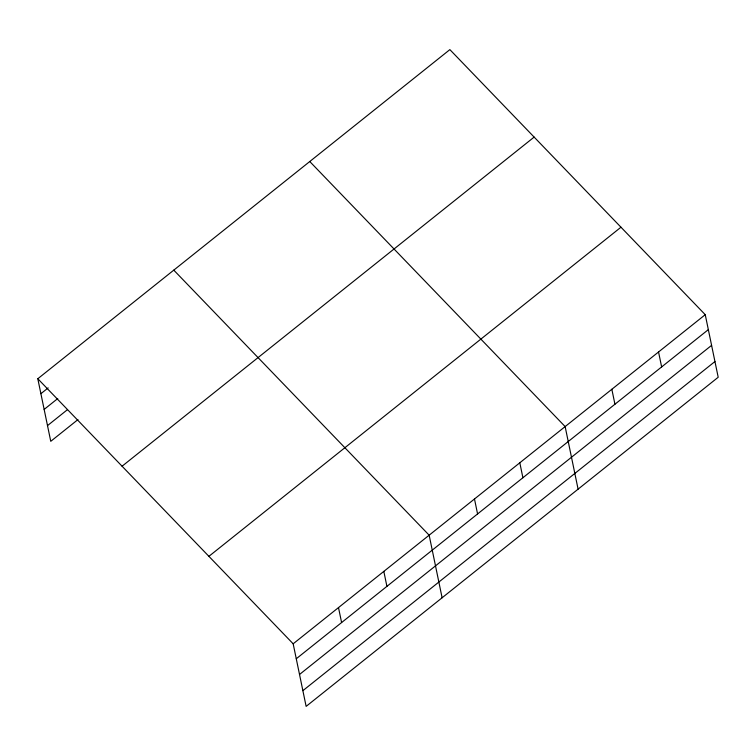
<?xml version="1.0" encoding="UTF-8"?>
<svg xmlns="http://www.w3.org/2000/svg" width="756" height="756" viewBox="0 0 756 756"><rect width="100%" height="100%" fill="white"/><g stroke="black" fill="none" stroke-linecap="round" stroke-linejoin="round"><path stroke-width="1.13" d="M37.8 378.747L449.867 49.622L705.244 314.685L718.2 377.253L306.133 706.378L293.167 643.8L37.8 378.747L50.756 441.315L77.953 419.599M40.9 393.696L48.148 387.904M44.15 409.412L57.749 398.554M47.505 425.609L67.445 409.676M122.075 466.216L534.142 137.091M208.902 556.331L620.969 227.216M293.167 643.8L705.244 314.685M296.267 658.76L708.334 329.635M299.518 674.475L711.594 345.35M302.873 690.663L714.949 361.538M309.771 161.529L565.138 426.582L578.094 489.16M173.785 270.138L429.153 535.191L442.109 597.769M658.542 351.984L661.642 366.934M611.84 389.283L614.94 404.233M519.807 462.785L522.906 477.745M474.484 498.988L477.575 513.948M383.831 571.394L386.921 586.354M338.499 607.597L341.599 622.557"/></g></svg>
